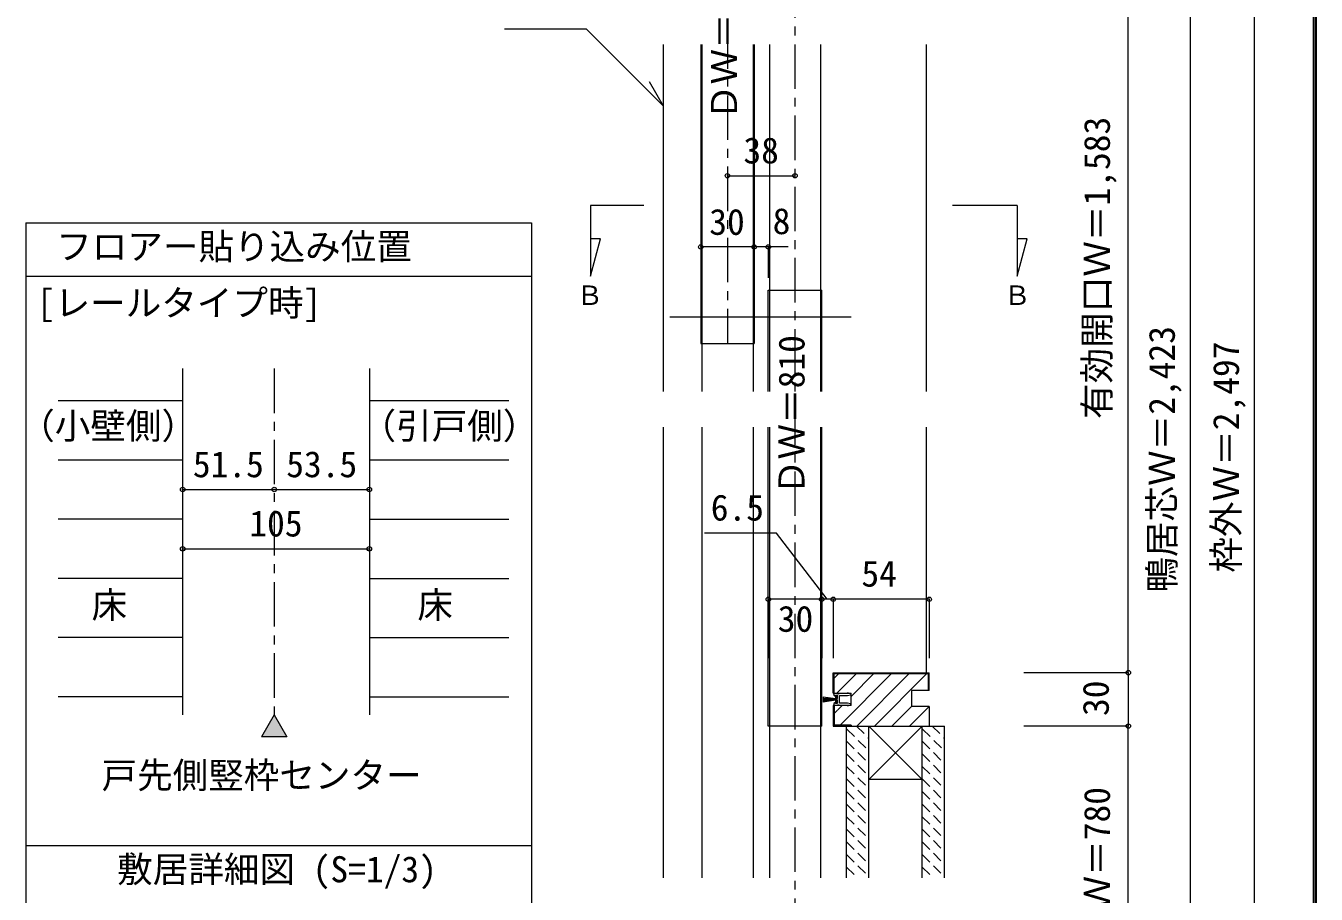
# Model space of a CAD drawing. Units: millimetres, scale not verified, with parts at other scales. Extents: x -957 to 993, y -689 to 708.
# Drawn here: x 267 to 993, y -325 to 163 of the extents above; entities that cross this region are included whole.
import ezdxf
from ezdxf.enums import TextEntityAlignment as Align

# ---------------------------------------------------------------- set-up
doc = ezdxf.new("R2010")
doc.units = ezdxf.units.MM
doc.header["$LTSCALE"] = 5
doc.header["$PDMODE"] = 32
doc.header["$PDSIZE"] = 2.5
doc.linetypes.add('CHAIN1', pattern=[8, 5, -1, 1, -1])
doc.linetypes.add('DASHED1', pattern=[1.8, 1.2, -0.6])
for name, color, linetype, lineweight in [('0-A_文字', 7, 'Continuous', 9), ('0-B_寸法', 7, 'Continuous', 9), ('F-1_枠', 6, 'Continuous', 9)]:
    doc.layers.add(name, color=color, linetype=linetype, lineweight=lineweight)
doc.styles.add('ＭＳ ゴシック', font='')
doc.styles.get('ＭＳ ゴシック').set_extended_font_data('MS Gothic')

# ---------------------------------------------------------------- blocks, each defined once
blk = doc.blocks.new('4')
at = {"layer": '0-A_文字'}
for p, q in [((-7.5, 43.83), (7.5, 43.83)), ((-7.5, 43.83), (-2.5, 8.83)), ((-3.75, 43.83), (-1.25, 8.83)), ((0, 43.83), (0, 8.83)), ((3.75, 43.83), (1.25, 8.83)), ((2.5, 8.83), (7.5, 43.83)), ((-16.5, 3.83), (-16.5, 12.33)), ((-11, 5.33), (-11, 8.83)), ((-11, 8.83), (11, 8.83)), ((16.5, 12.33), (16.5, 3.83))]:
    blk.add_line(p, q, dxfattribs=at)
for points in [[(-15, 13.83), (-11.5, 13.83), (-9, 8.83), (-11.5, 8.83), (-11.5, 3.83), (-2.5, 3.83)], [(-11, 5.33), (11, 5.33), (11, 8.83)], [(2.5, 3.83), (11.5, 3.83), (11.5, 8.83), (9, 8.83), (11.5, 13.83), (15, 13.83)], [(-15.44, -33.59), (-18, -24.67), (-16.5, -24.67), (-16.5, -1.17)], [(0, -2.17), (-10.5, -2.17), (-10.5, -24.67), (-12.54, -33.51)], [(12.54, -33.51), (10.5, -24.67), (10.5, -2.17), (0, -2.17)], [(16.5, -1.17), (16.5, -24.67), (18, -24.67), (15.44, -33.59)]]:
    blk.add_lwpolyline(points, dxfattribs=at)
for centre, radius, start, end in [((-15, 12.33), 1.5, 90, 180), ((-17.83, 1.33), 2.83, 0, 61.92751), ((-17.83, 1.33), 2.83, 298.07249, 0), ((0, 2.49), 2.83, 90, 151.92751), ((0, 2.49), 2.83, 28.07249, 90), ((15, 12.33), 1.5, 0, 90), ((17.83, 1.33), 2.83, 118.07249, 180), ((17.83, 1.33), 2.83, 180, 241.92751), ((-14, -33.17), 1.5, 196.01316, 347.0113), ((14, -33.17), 1.5, 192.9887, 343.98684)]:
    blk.add_arc(centre, radius, start, end, dxfattribs=at)

msp = doc.modelspace()

# ---------------------------------------------------------------- linework, layer by layer
at = {"layer": '0-B_寸法', "linetype": 'CHAIN1'}
for p, q in [((699.683, 352.402), (699.683, -515.69)), ((661.683, 243.71), (661.683, -15.69)), ((406.834, -29.758), (406.834, -224.302))]:
    msp.add_line(p, q, dxfattribs=at)
at = {"layer": '0-B_寸法', "color": 4}
for p, q in [((922.135, -460.69), (922.135, 341.31)), ((958.01, -460.69), (958.01, 341.31)), ((887.135, -200.69), (887.135, 267.31)), ((661.683, 78.579), (699.683, 78.579)), ((887.135, -200.69), (828.403, -200.69)), ((887.135, -200.69), (854.331, -200.69)), ((887.135, -200.69), (887.135, -230.69)), ((887.135, -230.69), (828.403, -230.69)), ((887.135, -460.69), (887.135, -230.69))]:
    msp.add_line(p, q, dxfattribs=at)
at = {"layer": '0-B_寸法'}
for p, q in [((582.409, 160.91), (536.237, 160.91)), ((582.409, 160.91), (625.683, 117.637)), ((625.683, -42.717), (625.683, 152.283)), ((646.683, 152.283), (646.683, -15.69)), ((647.283, 152.283), (647.283, -42.717)), ((676.083, 152.283), (676.083, -42.717)), ((676.683, 152.283), (676.683, -15.69)), ((685.283, 152.283), (685.283, -42.717)), ((714.083, 152.283), (714.083, -42.717)), ((773.683, -42.717), (773.683, 152.283)), ((625.683, 117.637), (617.796, 131.297)), ((824.603, 61.821), (788.213, 61.821)), ((824.603, 61.821), (824.603, 22.169)), ((267.125, 52.088), (551.481, 52.088)), ((267.125, 52.088), (267.125, -498.551)), ((551.481, 52.088), (551.481, -498.551)), ((590.297, 43.218), (584.657, 43.218)), ((584.657, 22.169), (590.297, 43.218)), ((676.683, 38.579), (646.683, 38.579)), ((646.683, 38.579), (646.683, 21.203)), ((676.683, 38.579), (676.683, 21.203)), ((695.774, 38.579), (676.683, 38.579)), ((684.683, 38.579), (684.683, 21.203)), ((830.243, 43.218), (824.603, 43.218)), ((824.603, 22.169), (830.243, 43.218)), ((267.125, 22.088), (551.481, 22.088)), ((684.683, 14.31), (714.683, 14.31)), ((684.683, -42.717), (684.683, 14.31)), ((714.683, -42.717), (714.683, 14.31)), ((629.318, -0.69), (731.279, -0.69)), ((646.683, -15.69), (676.683, -15.69)), ((355.334, -29.758), (355.334, -224.302)), ((460.334, -29.758), (460.334, -224.302)), ((285.334, -47.796), (355.334, -47.796)), ((460.334, -47.796), (538.704, -47.796)), ((625.683, -315.986), (625.683, -62.717)), ((647.283, -62.717), (647.283, -315.986)), ((676.083, -62.717), (676.083, -315.986)), ((685.283, -62.717), (685.283, -315.986)), ((714.083, -62.717), (714.083, -315.986)), ((714.683, -230.69), (714.683, -62.717)), ((773.683, -200.69), (773.683, -62.717)), ((285.334, -81.097), (355.334, -81.097)), ((460.334, -81.097), (538.704, -81.097)), ((355.334, -97.748), (406.834, -97.748)), ((406.834, -97.748), (460.334, -97.748)), ((355.334, -114.398), (285.334, -114.398)), ((460.334, -114.398), (538.704, -114.398)), ((355.334, -131.049), (460.334, -131.049)), ((355.334, -147.7), (285.334, -147.7)), ((460.334, -147.7), (538.704, -147.7)), ((714.683, -159.43), (684.683, -159.43)), ((684.683, -159.43), (684.683, -192.438)), ((721.183, -159.43), (714.683, -159.43)), ((714.683, -159.43), (714.683, -192.438)), ((775.183, -159.43), (721.183, -159.43)), ((721.183, -159.43), (721.183, -192.438)), ((775.183, -159.43), (775.183, -192.438)), ((775.183, -159.43), (775.183, -192.438)), ((355.334, -181.001), (285.334, -181.001)), ((460.334, -181.001), (538.704, -181.001)), ((721.183, -200.69), (775.183, -200.69)), ((721.183, -212.24), (721.183, -200.69)), ((724.306, -201.19), (721.683, -203.814)), ((721.683, -201.19), (774.683, -201.19)), ((721.683, -212.24), (721.683, -201.19)), ((734.206, -201.19), (723.156, -212.24)), ((754.005, -201.19), (725.005, -230.19)), ((744.105, -201.19), (731.183, -214.113)), ((763.904, -201.19), (734.404, -230.69)), ((773.804, -201.19), (744.304, -230.69)), ((774.683, -210.69), (774.683, -201.19)), ((775.183, -210.69), (775.183, -200.69)), ((774.683, -210.211), (774.203, -210.69)), ((355.334, -214.302), (285.334, -214.302)), ((460.334, -214.302), (538.704, -214.302)), ((721.183, -212.24), (731.183, -212.24)), ((731.183, -219.14), (731.183, -212.24)), ((406.834, -224.302), (399.697, -236.665)), ((406.834, -224.302), (413.971, -236.665)), ((731.183, -219.14), (721.183, -219.14)), ((721.183, -219.14), (721.183, -230.69)), ((721.683, -219.14), (721.683, -230.19)), ((723.605, -221.69), (721.683, -223.613)), ((726.155, -219.14), (723.683, -221.613)), ((765.203, -219.69), (754.203, -230.69)), ((775.103, -219.69), (764.103, -230.69)), ((775.183, -219.69), (765.183, -219.69)), ((775.183, -219.69), (775.183, -230.69)), ((721.183, -230.69), (775.183, -230.69)), ((731.183, -230.19), (721.683, -230.19)), ((728.683, -230.69), (741.183, -230.69)), ((728.683, -315.986), (728.683, -230.69)), ((731.183, -230.19), (731.183, -230.69)), ((741.183, -315.986), (741.183, -230.69)), ((741.183, -230.69), (771.042, -260.549)), ((771.183, -230.69), (741.183, -260.69)), ((771.183, -315.986), (771.183, -230.69)), ((771.183, -230.69), (783.683, -230.69)), ((783.683, -315.986), (783.683, -230.69)), ((413.971, -236.665), (399.697, -236.665)), ((771.183, -260.69), (741.183, -260.69)), ((551.481, -297.912), (267.125, -297.912))]:
    msp.add_line(p, q, dxfattribs=at)
at = {"layer": '0-B_寸法', "linetype": 'DASHED1'}
for p, q in [((734.32, -230.69), (741.183, -237.552)), ((776.82, -230.69), (783.683, -237.552)), ((728.683, -239.194), (741.183, -251.694)), ((728.901, -232.341), (741.183, -244.623)), ((771.183, -239.194), (783.683, -251.694)), ((771.401, -232.341), (783.683, -244.623)), ((728.683, -246.265), (741.183, -258.765)), ((771.183, -246.265), (783.683, -258.765)), ((728.683, -253.337), (741.183, -265.837)), ((771.183, -253.337), (783.683, -265.837)), ((728.683, -260.408), (741.183, -272.908)), ((771.183, -260.408), (783.683, -272.908)), ((728.683, -267.479), (741.183, -279.979)), ((771.183, -267.479), (783.683, -279.979)), ((728.683, -274.55), (741.183, -287.05)), ((771.183, -274.55), (783.683, -287.05)), ((728.683, -281.621), (741.183, -294.121)), ((771.183, -281.621), (783.683, -294.121)), ((728.683, -288.692), (741.183, -301.192)), ((771.183, -288.692), (783.683, -301.192)), ((728.683, -295.763), (741.183, -308.263)), ((771.183, -295.763), (783.683, -308.263)), ((728.683, -302.834), (741.183, -315.334)), ((771.183, -302.834), (783.683, -315.334)), ((728.683, -309.905), (734.763, -315.986)), ((771.183, -309.905), (777.263, -315.986))]:
    msp.add_line(p, q, dxfattribs=at)
at = {"layer": '0-B_寸法'}
for points in [[(614.756, 61.821), (584.657, 61.821), (584.657, 22.169)], [(714.683, -230.69), (684.683, -230.69), (684.683, -62.717)], [(717.855, -159.43), (689.268, -122.362), (648.789, -122.362)], [(775.183, -210.69), (765.183, -210.69), (765.183, -219.69)]]:
    msp.add_lwpolyline(points, dxfattribs=at)
for p in [(661.683, 78.579), (699.683, 78.579), (646.683, 38.579), (676.683, 38.579), (684.683, 38.579), (355.334, -97.748), (406.834, -97.748), (460.334, -97.748), (355.334, -131.049), (460.334, -131.049), (684.683, -159.43), (714.683, -159.43), (721.183, -159.43), (775.183, -159.43), (887.135, -200.69), (887.135, -230.69)]:
    msp.add_point(p, dxfattribs=at)
at = {"layer": '0-B_寸法', "color": 16}
msp.add_solid([(413.971, -236.665), (406.834, -224.302), (399.697, -236.665)], dxfattribs=at)
at = {"layer": 'F-1_枠'}
for p, q in [((991.115, 707.602), (991.115, -689.065)), ((991.948, 707.602), (991.948, -689.065)), ((992.782, 707.602), (992.782, -689.065))]:
    msp.add_line(p, q, dxfattribs=at)

# ---------------------------------------------------------------- block references
at = {"layer": '0-B_寸法', "xscale": -0.2, "yscale": 0.2, "rotation": 90}
msp.add_blockref('4', (724.248, -215.69), dxfattribs=at)

# ---------------------------------------------------------------- texts
at = {"layer": '0-B_寸法', "style": 'ＭＳ ゴシック'}
for s, p in [('ＤＷ＝810', (671.484, 109.864)), ('有効開口Ｗ＝1,583', (881.194, -58.112)), ('鴨居芯Ｗ＝2,423', (917.692, -155.738)), ('ＤＷ＝810', (709.451, -100.886)), ('枠外Ｗ＝2,497', (953.786, -144.449)), ('30', (880.537, -225.024)), ('小壁Ｗ＝780', (881.194, -374.829))]:
    msp.add_text(s, height=14.66, rotation=90, dxfattribs=at).set_placement(p, align=Align.BOTTOM_LEFT)
for s, height, p in [('38', 14.66, (670.683, 81.079)), ('30', 14.66, (651.483, 40.951)), ('8', 14.66, (687.122, 41.357)), ('フロアー貼り込み位置', 14.66, (284.242, 27.088)), ('[レールタイプ時]', 14.66, (273.363, -4.602)), ('Ｂ', 11, (576.773, 2.621)), ('Ｂ', 11, (817.182, 2.621)), ('（小壁側）', 14.66, (263.438, -73.711)), ('（引戸側）', 14.66, (455.365, -73.711)), ('51.5', 14.66, (361.084, -95.248)), ('53.5', 14.66, (413.584, -95.248)), ('6.5', 14.66, (652.321, -119.626)), ('105', 14.66, (392.834, -128.549)), ('54', 14.66, (737.031, -156.72)), ('床', 14.66, (304.084, -174.35)), ('床', 14.66, (487.323, -174.35)), ('30', 14.66, (690, -182.112)), ('戸先側竪枠センター', 14.66, (309.717, -270.044)), ('敷居詳細図 (S=1/3)', 14.66, (318.497, -322.883))]:
    msp.add_text(s, height=height, dxfattribs=at).set_placement(p, align=Align.BOTTOM_LEFT)

doc.saveas('drawing.dxf')
